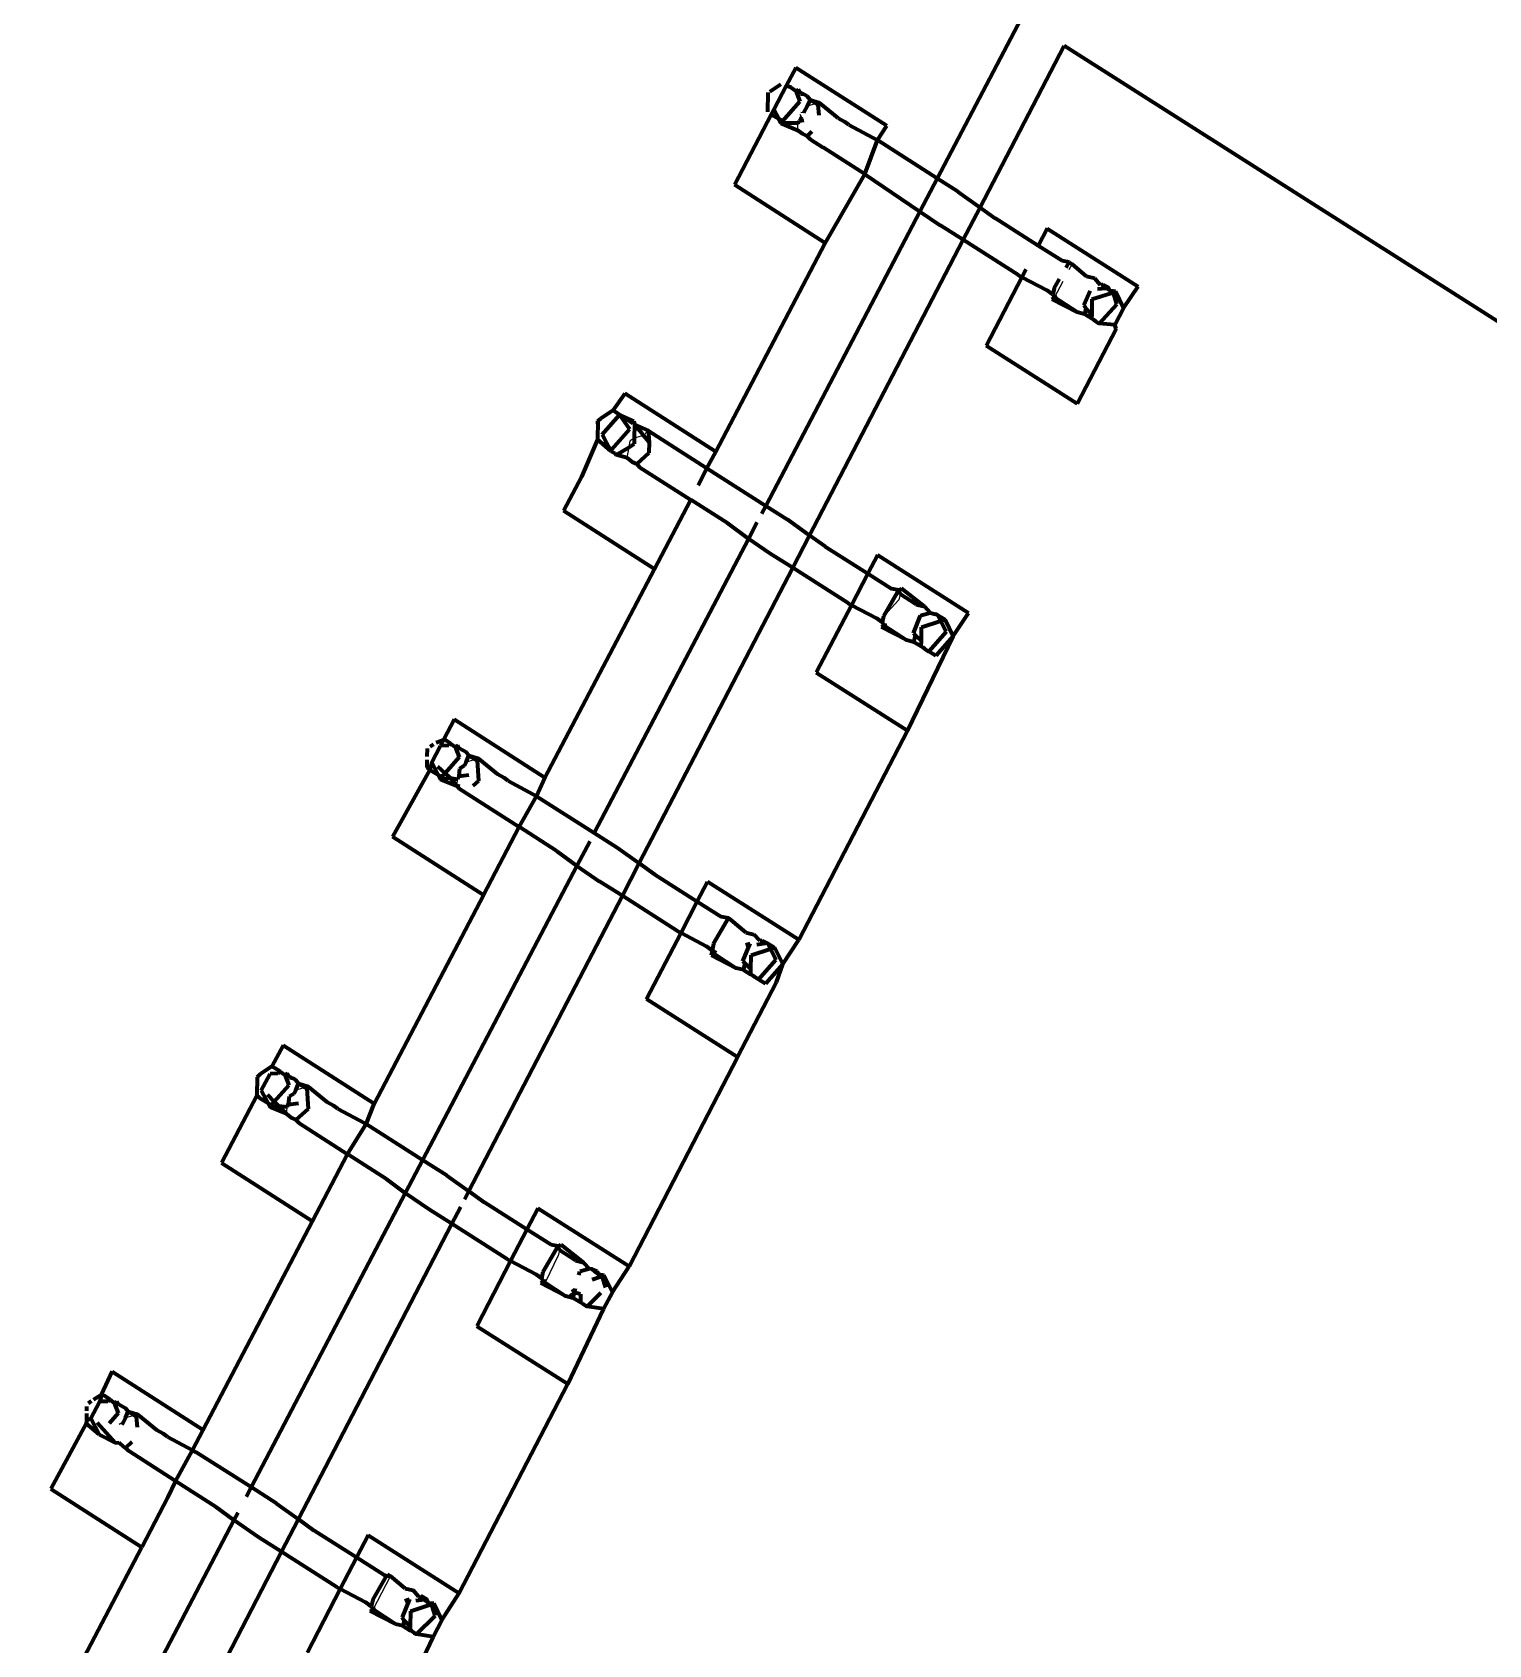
# Model space of a CAD drawing. Header units: millimetres. Extents: x 4307 to 31003, y 2809 to 20009.
# Drawn here: x 17808.15 to 17828.53, y 9721.31 to 9743.87 of the extents above; entities that cross this region are included whole.
import ezdxf

# ---------------------------------------------------------------- set-up
doc = ezdxf.new("R2010")
doc.units = ezdxf.units.MM
doc.layers.add('ProfileEdges', color=7, linetype='Continuous')

msp = doc.modelspace()

# ---------------------------------------------------------------- linework, layer by layer
for p, q in [((17819.121, 9742.878), (17818.99, 9742.841)), ((17819.148, 9742.893), (17819.121, 9742.878)), ((17818.913, 9742.693), (17818.892, 9742.722)), ((17818.94, 9742.746), (17818.901, 9742.752)), ((17818.858, 9742.507), (17818.866, 9742.603)), ((17822.658, 9740.554), (17822.698, 9740.63)), ((17822.454, 9740.163), (17822.573, 9740.392)), ((17816.498, 9738.069), (17816.512, 9738.159)), ((17816.572, 9738.194), (17816.512, 9738.159)), ((17816.703, 9738.233), (17816.572, 9738.194)), ((17816.764, 9738.304), (17816.703, 9738.233)), ((17816.474, 9737.918), (17816.498, 9738.069)), ((17820.065, 9735.706), (17820.276, 9735.933)), ((17820.255, 9736.035), (17820.294, 9736.01)), ((17820.294, 9736.01), (17820.276, 9735.933)), ((17814.352, 9733.699), (17814.221, 9733.662)), ((17814.379, 9733.715), (17814.352, 9733.699)), ((17814.093, 9733.354), (17814.097, 9733.425)), ((17814.089, 9733.329), (17814.093, 9733.354)), ((17817.871, 9731.445), (17817.929, 9731.452)), ((17817.646, 9730.96), (17817.685, 9730.984)), ((17811.968, 9729.11), (17811.837, 9729.073)), ((17811.995, 9729.126), (17811.968, 9729.11)), ((17811.705, 9728.739), (17811.709, 9728.765)), ((17811.709, 9728.765), (17811.713, 9728.836)), ((17815.486, 9726.856), (17815.525, 9726.831)), ((17815.525, 9726.831), (17815.507, 9726.755)), ((17815.337, 9726.405), (17815.507, 9726.755)), ((17809.424, 9724.429), (17809.364, 9724.395)), ((17809.583, 9724.521), (17809.453, 9724.484)), ((17809.611, 9724.537), (17809.583, 9724.521)), ((17812.916, 9721.806), (17813.161, 9722.273))]:
    msp.add_line(p, q)
at = {"layer": 'ProfileEdges', "lineweight": 211}
for p, q in [((17821.985, 9744.066), (17820.812, 9741.829)), ((17821.411, 9741.424), (17822.585, 9743.684)), ((17888.128, 9702.014), (17822.585, 9743.684)), ((17818.832, 9743.379), (17818.698, 9743.123)), ((17820.104, 9742.563), (17818.832, 9743.379)), ((17818.469, 9743.047), (17818.622, 9743.149)), ((17818.698, 9743.123), (17818.526, 9742.794)), ((17818.769, 9743.101), (17818.698, 9743.123)), ((17818.769, 9743.101), (17818.832, 9743.054)), ((17818.832, 9743.054), (17818.87, 9743.074)), ((17818.891, 9743.034), (17818.87, 9743.074)), ((17818.441, 9742.763), (17818.447, 9743.032)), ((17818.645, 9742.632), (17818.888, 9742.908)), ((17818.891, 9743.034), (17818.832, 9743.054)), ((17818.832, 9743.054), (17818.888, 9742.908)), ((17818.904, 9743.008), (17818.891, 9743.034)), ((17818.95, 9743.002), (17818.891, 9743.034)), ((17818.95, 9743.002), (17818.904, 9743.008)), ((17818.991, 9742.98), (17818.95, 9743.002)), ((17818.99, 9742.841), (17819.033, 9742.927)), ((17819.033, 9742.927), (17818.991, 9742.98)), ((17819.033, 9742.927), (17819.148, 9742.893)), ((17819.033, 9742.927), (17819.121, 9742.878)), ((17819.121, 9742.878), (17819.141, 9742.862)), ((17819.148, 9742.893), (17819.141, 9742.862)), ((17819.141, 9742.862), (17819.155, 9742.713)), ((17819.171, 9742.879), (17819.148, 9742.893)), ((17819.427, 9742.672), (17819.171, 9742.879)), ((17818.489, 9742.723), (17817.972, 9741.738)), ((17818.526, 9742.794), (17818.489, 9742.723)), ((17818.489, 9742.723), (17818.593, 9742.662)), ((17818.526, 9742.794), (17818.593, 9742.662)), ((17818.593, 9742.662), (17818.624, 9742.601)), ((17818.645, 9742.632), (17818.593, 9742.662)), ((17818.866, 9742.603), (17818.884, 9742.637)), ((17818.913, 9742.693), (17818.884, 9742.637)), ((17818.884, 9742.637), (17818.945, 9742.646)), ((17818.99, 9742.841), (17818.94, 9742.746)), ((17819.427, 9742.672), (17819.519, 9742.62)), ((17819.576, 9742.578), (17819.519, 9742.62)), ((17818.866, 9742.603), (17818.624, 9742.601)), ((17818.624, 9742.601), (17818.858, 9742.507)), ((17818.927, 9742.452), (17818.858, 9742.507)), ((17818.99, 9742.423), (17818.927, 9742.452)), ((17819.058, 9742.485), (17818.99, 9742.423)), ((17818.99, 9742.423), (17819.031, 9742.38)), ((17819.576, 9742.578), (17819.973, 9742.365)), ((17819.973, 9742.365), (17820.104, 9742.563)), ((17819.031, 9742.38), (17819.214, 9742.262)), ((17819.796, 9741.889), (17819.214, 9742.262)), ((17819.796, 9741.889), (17819.973, 9742.365)), ((17820.812, 9741.829), (17819.973, 9742.365)), ((17819.244, 9740.922), (17817.972, 9741.738)), ((17819.244, 9740.922), (17819.796, 9741.889)), ((17819.796, 9741.889), (17820.569, 9741.365)), ((17820.812, 9741.829), (17820.569, 9741.365)), ((17821.102, 9741.644), (17820.812, 9741.829)), ((17821.102, 9741.644), (17821.411, 9741.424)), ((17820.569, 9741.365), (17818.412, 9737.25)), ((17820.569, 9741.365), (17820.855, 9741.171)), ((17821.174, 9740.968), (17821.411, 9741.424)), ((17821.411, 9741.424), (17821.627, 9741.267)), ((17821.678, 9741.234), (17821.627, 9741.267)), ((17821.174, 9740.968), (17820.855, 9741.171)), ((17822.222, 9740.887), (17821.678, 9741.234)), ((17822.348, 9741.13), (17822.222, 9740.887)), ((17822.348, 9741.13), (17823.623, 9740.319)), ((17817.713, 9738.002), (17819.244, 9740.922)), ((17819.026, 9736.835), (17821.174, 9740.968)), ((17821.947, 9740.476), (17821.174, 9740.968)), ((17822.56, 9740.674), (17822.222, 9740.887)), ((17822.658, 9740.657), (17822.56, 9740.674)), ((17822.617, 9740.585), (17822.658, 9740.657)), ((17822.658, 9740.657), (17822.698, 9740.63)), ((17822.902, 9740.457), (17822.698, 9740.63)), ((17821.994, 9740.449), (17821.494, 9739.485)), ((17821.947, 9740.476), (17821.994, 9740.449)), ((17822.049, 9740.554), (17821.994, 9740.449)), ((17821.994, 9740.449), (17822.346, 9740.264)), ((17822.449, 9740.295), (17822.523, 9740.423)), ((17823.015, 9740.429), (17822.902, 9740.457)), ((17823.097, 9740.338), (17823.015, 9740.429)), ((17822.429, 9740.204), (17822.346, 9740.264)), ((17822.414, 9740.138), (17822.454, 9740.163)), ((17822.414, 9740.138), (17822.768, 9739.957)), ((17822.449, 9740.295), (17822.429, 9740.204)), ((17822.429, 9740.204), (17822.454, 9740.163)), ((17822.454, 9740.163), (17822.49, 9740.172)), ((17822.768, 9739.957), (17822.454, 9740.163)), ((17822.95, 9740.255), (17822.861, 9740.056)), ((17822.976, 9740.139), (17822.973, 9739.924)), ((17822.976, 9740.139), (17823.245, 9740.226)), ((17823.054, 9740.284), (17823.176, 9740.296)), ((17823.13, 9740.345), (17823.097, 9740.338)), ((17823.13, 9740.345), (17823.204, 9740.306)), ((17823.176, 9740.296), (17823.13, 9740.345)), ((17823.176, 9740.296), (17823.204, 9740.306)), ((17823.229, 9740.257), (17823.176, 9740.296)), ((17823.229, 9740.257), (17823.204, 9740.306)), ((17823.276, 9740.222), (17823.229, 9740.257)), ((17823.304, 9740.245), (17823.229, 9740.257)), ((17823.245, 9740.226), (17823.276, 9740.222)), ((17823.276, 9740.222), (17823.304, 9740.245)), ((17823.322, 9740.072), (17823.276, 9740.222)), ((17823.418, 9740.014), (17823.304, 9740.245)), ((17823.418, 9740.014), (17823.623, 9740.319)), ((17822.87, 9739.931), (17822.768, 9739.957)), ((17822.861, 9740.056), (17822.889, 9740.009)), ((17822.889, 9740.009), (17822.87, 9739.931)), ((17822.972, 9739.869), (17822.87, 9739.931)), ((17822.973, 9739.924), (17822.889, 9740.009)), ((17822.973, 9739.924), (17822.972, 9739.869)), ((17823.078, 9739.799), (17823.322, 9740.072)), ((17823.418, 9740.014), (17823.295, 9739.779)), ((17823.313, 9739.723), (17822.768, 9738.675)), ((17823.026, 9739.831), (17822.972, 9739.869)), ((17823, 9739.856), (17823.026, 9739.831)), ((17823.026, 9739.831), (17823.078, 9739.799)), ((17823.295, 9739.779), (17823.078, 9739.799)), ((17823.313, 9739.723), (17823.295, 9739.779)), ((17822.768, 9738.675), (17821.494, 9739.485)), ((17816.441, 9738.818), (17816.27, 9738.582)), ((17817.713, 9738.002), (17816.441, 9738.818)), ((17816.27, 9738.582), (17816.098, 9738.467)), ((17816.313, 9738.559), (17816.27, 9738.582)), ((17816.366, 9738.519), (17816.313, 9738.559)), ((17816.063, 9738.436), (17816.057, 9738.174)), ((17816.062, 9738.396), (17816.063, 9738.436)), ((17816.063, 9738.436), (17816.098, 9738.467)), ((17816.122, 9738.245), (17816.366, 9738.519)), ((17816.366, 9738.519), (17816.565, 9738.433)), ((17816.553, 9738.402), (17816.366, 9738.519)), ((17816.366, 9738.519), (17816.504, 9738.319)), ((17816.565, 9738.433), (17816.574, 9738.387)), ((17816.574, 9738.387), (17816.572, 9738.194)), ((17816.574, 9738.387), (17816.764, 9738.304)), ((17816.683, 9738.258), (17816.574, 9738.387)), ((17816.057, 9738.174), (17815.832, 9737.656)), ((17816.096, 9738.144), (17816.057, 9738.174)), ((17816.096, 9738.144), (17816.26, 9738.043)), ((17816.244, 9738.014), (17816.096, 9738.144)), ((17816.122, 9738.245), (17816.244, 9738.014)), ((17816.26, 9738.043), (17816.504, 9738.319)), ((17816.498, 9738.069), (17816.572, 9738.115)), ((17816.572, 9738.194), (17816.572, 9738.115)), ((17816.703, 9738.233), (17816.683, 9738.258)), ((17816.781, 9738.141), (17816.703, 9738.233)), ((17816.764, 9738.304), (17816.781, 9738.141)), ((17816.764, 9738.304), (17817.588, 9737.776)), ((17816.781, 9738.141), (17816.775, 9737.99)), ((17816.244, 9738.014), (17816.3, 9737.986)), ((17816.3, 9737.986), (17816.318, 9737.96)), ((17816.318, 9737.96), (17816.498, 9738.069)), ((17816.474, 9737.918), (17816.318, 9737.96)), ((17816.474, 9737.918), (17816.543, 9737.862)), ((17816.775, 9737.99), (17816.606, 9737.834)), ((17817.588, 9737.776), (17817.713, 9738.002)), ((17815.832, 9737.656), (17815.581, 9737.177)), ((17816.543, 9737.862), (17816.606, 9737.834)), ((17816.606, 9737.834), (17816.646, 9737.791)), ((17816.646, 9737.791), (17817.362, 9737.332)), ((17817.469, 9737.536), (17817.588, 9737.776)), ((17817.588, 9737.776), (17818.412, 9737.25)), ((17816.853, 9736.361), (17817.362, 9737.332)), ((17817.875, 9737.005), (17817.362, 9737.332)), ((17818.412, 9737.25), (17818.352, 9737.137)), ((17818.412, 9737.25), (17818.718, 9737.055)), ((17816.853, 9736.361), (17815.581, 9737.177)), ((17818.169, 9736.787), (17817.875, 9737.005)), ((17818.288, 9737.013), (17818.169, 9736.787)), ((17819.026, 9736.835), (17818.718, 9737.055)), ((17818.169, 9736.787), (17816.011, 9732.671)), ((17818.471, 9736.582), (17818.169, 9736.787)), ((17818.789, 9736.379), (17819.026, 9736.835)), ((17819.243, 9736.678), (17819.026, 9736.835)), ((17818.789, 9736.379), (17818.471, 9736.582)), ((17819.243, 9736.678), (17819.294, 9736.644)), ((17819.294, 9736.644), (17819.838, 9736.299)), ((17819.973, 9736.558), (17819.838, 9736.299)), ((17821.248, 9735.748), (17819.973, 9736.558)), ((17815.322, 9733.441), (17816.853, 9736.361)), ((17816.642, 9732.246), (17818.789, 9736.379)), ((17819.563, 9735.886), (17818.789, 9736.379)), ((17819.838, 9736.299), (17819.61, 9735.86)), ((17819.838, 9736.299), (17820.176, 9736.085)), ((17820.274, 9736.067), (17820.176, 9736.085)), ((17820.274, 9736.067), (17820.313, 9736.09)), ((17820.631, 9735.84), (17820.313, 9736.09)), ((17819.61, 9735.86), (17819.119, 9734.914)), ((17819.563, 9735.886), (17819.61, 9735.86)), ((17819.61, 9735.86), (17819.962, 9735.675)), ((17820.065, 9735.706), (17820.255, 9736.035)), ((17820.255, 9736.035), (17820.274, 9736.067)), ((17820.294, 9736.01), (17820.274, 9736.067)), ((17820.518, 9735.868), (17820.294, 9736.01)), ((17820.518, 9735.868), (17820.631, 9735.84)), ((17820.045, 9735.617), (17819.962, 9735.675)), ((17820.045, 9735.617), (17820.065, 9735.706)), ((17820.477, 9735.467), (17820.578, 9735.714)), ((17820.578, 9735.714), (17820.712, 9735.749)), ((17820.592, 9735.55), (17820.86, 9735.637)), ((17820.712, 9735.749), (17820.631, 9735.84)), ((17820.712, 9735.749), (17820.782, 9735.733)), ((17820.82, 9735.716), (17820.782, 9735.733)), ((17820.86, 9735.637), (17820.82, 9735.716)), ((17820.82, 9735.716), (17820.92, 9735.656)), ((17820.86, 9735.637), (17820.92, 9735.656)), ((17820.938, 9735.483), (17820.86, 9735.637)), ((17820.92, 9735.656), (17821.034, 9735.425)), ((17821.034, 9735.425), (17821.248, 9735.748)), ((17820.069, 9735.574), (17820.03, 9735.549)), ((17820.384, 9735.367), (17820.03, 9735.549)), ((17820.069, 9735.574), (17820.045, 9735.617)), ((17820.069, 9735.574), (17820.106, 9735.583)), ((17820.069, 9735.574), (17820.384, 9735.367)), ((17820.393, 9734.103), (17821.034, 9735.425)), ((17820.477, 9735.467), (17820.509, 9735.435)), ((17820.485, 9735.342), (17820.509, 9735.435)), ((17820.509, 9735.435), (17820.589, 9735.354)), ((17820.589, 9735.354), (17820.592, 9735.55)), ((17820.938, 9735.483), (17820.694, 9735.209)), ((17821.034, 9735.425), (17820.792, 9735.15)), ((17820.485, 9735.342), (17820.384, 9735.367)), ((17820.587, 9735.279), (17820.485, 9735.342)), ((17820.587, 9735.279), (17820.589, 9735.354)), ((17820.642, 9735.242), (17820.587, 9735.279)), ((17820.642, 9735.242), (17820.616, 9735.266)), ((17820.642, 9735.242), (17820.694, 9735.209)), ((17820.792, 9735.15), (17820.694, 9735.209)), ((17819.119, 9734.914), (17820.393, 9734.103)), ((17814.05, 9734.257), (17813.902, 9733.975)), ((17815.322, 9733.441), (17814.05, 9734.257)), ((17820.393, 9734.103), (17818.873, 9731.177)), ((17813.676, 9733.739), (17813.678, 9733.854)), ((17813.715, 9733.878), (17813.764, 9733.911)), ((17813.737, 9733.656), (17813.86, 9733.891)), ((17813.799, 9733.935), (17813.902, 9733.975)), ((17813.902, 9733.975), (17813.86, 9733.891)), ((17813.975, 9733.893), (17813.86, 9733.891)), ((17813.902, 9733.975), (17813.929, 9733.97)), ((17814, 9733.922), (17813.929, 9733.97)), ((17814, 9733.922), (17813.975, 9733.893)), ((17814, 9733.922), (17814.064, 9733.875)), ((17814.102, 9733.895), (17814.064, 9733.875)), ((17814.122, 9733.856), (17814.064, 9733.875)), ((17814.064, 9733.875), (17814.12, 9733.73)), ((17814.122, 9733.856), (17814.102, 9733.895)), ((17814.122, 9733.856), (17814.222, 9733.801)), ((17813.673, 9733.585), (17813.675, 9733.692)), ((17813.737, 9733.656), (17813.712, 9733.555)), ((17813.737, 9733.656), (17813.822, 9733.489)), ((17813.924, 9733.508), (17813.822, 9733.599)), ((17814.12, 9733.73), (17813.924, 9733.508)), ((17814.193, 9733.608), (17814.127, 9733.57)), ((17814.221, 9733.662), (17814.193, 9733.608)), ((17814.221, 9733.662), (17814.259, 9733.753)), ((17814.259, 9733.753), (17814.222, 9733.801)), ((17814.259, 9733.753), (17814.379, 9733.715)), ((17814.259, 9733.753), (17814.352, 9733.699)), ((17814.352, 9733.699), (17814.372, 9733.683)), ((17814.379, 9733.715), (17814.372, 9733.683)), ((17814.372, 9733.683), (17814.391, 9733.401)), ((17814.402, 9733.701), (17814.379, 9733.715)), ((17814.658, 9733.493), (17814.402, 9733.701)), ((17813.712, 9733.555), (17813.19, 9732.616)), ((17813.712, 9733.555), (17813.673, 9733.585)), ((17813.712, 9733.555), (17813.822, 9733.489)), ((17813.822, 9733.489), (17813.855, 9733.422)), ((17813.822, 9733.489), (17813.876, 9733.454)), ((17813.855, 9733.422), (17813.996, 9733.442)), ((17813.855, 9733.422), (17814.089, 9733.329)), ((17813.924, 9733.508), (17813.876, 9733.454)), ((17813.924, 9733.508), (17813.996, 9733.442)), ((17813.996, 9733.442), (17814.097, 9733.425)), ((17813.996, 9733.442), (17814.089, 9733.329)), ((17814.115, 9733.459), (17814.097, 9733.425)), ((17814.127, 9733.57), (17814.115, 9733.459)), ((17814.258, 9733.479), (17814.115, 9733.459)), ((17814.391, 9733.401), (17814.312, 9733.328)), ((17814.751, 9733.441), (17814.658, 9733.493)), ((17814.807, 9733.399), (17814.751, 9733.441)), ((17814.807, 9733.399), (17815.204, 9733.187)), ((17815.204, 9733.187), (17815.322, 9733.441)), ((17814.089, 9733.329), (17814.123, 9733.291)), ((17814.132, 9733.319), (17814.089, 9733.329)), ((17814.123, 9733.291), (17814.961, 9732.754)), ((17814.961, 9732.754), (17815.204, 9733.187)), ((17815.204, 9733.187), (17816.011, 9732.671)), ((17814.461, 9731.8), (17814.961, 9732.754)), ((17815.49, 9732.415), (17814.961, 9732.754)), ((17814.461, 9731.8), (17813.19, 9732.616)), ((17815.948, 9732.552), (17815.768, 9732.209)), ((17816.011, 9732.671), (17816.333, 9732.465)), ((17816.333, 9732.465), (17816.642, 9732.246)), ((17815.49, 9732.415), (17815.768, 9732.209)), ((17816.405, 9731.79), (17816.642, 9732.246)), ((17816.642, 9732.246), (17816.859, 9732.089)), ((17815.768, 9732.209), (17813.61, 9728.093)), ((17815.768, 9732.209), (17816.087, 9731.992)), ((17816.859, 9732.089), (17816.91, 9732.055)), ((17816.91, 9732.055), (17817.454, 9731.71)), ((17814.461, 9731.8), (17812.93, 9728.88)), ((17814.258, 9727.657), (17816.405, 9731.79)), ((17816.405, 9731.79), (17816.087, 9731.992)), ((17817.178, 9731.297), (17816.405, 9731.79)), ((17817.454, 9731.71), (17817.598, 9731.987)), ((17818.873, 9731.177), (17817.598, 9731.987)), ((17817.226, 9731.271), (17817.454, 9731.71)), ((17817.454, 9731.71), (17817.792, 9731.496)), ((17817.681, 9731.117), (17817.871, 9731.445)), ((17817.89, 9731.478), (17817.792, 9731.496)), ((17817.871, 9731.445), (17817.89, 9731.478)), ((17817.929, 9731.452), (17817.89, 9731.478)), ((17818.134, 9731.279), (17817.929, 9731.452)), ((17816.744, 9730.343), (17817.226, 9731.271)), ((17817.178, 9731.297), (17817.226, 9731.271)), ((17817.226, 9731.271), (17817.578, 9731.085)), ((17817.681, 9731.117), (17817.661, 9731.028)), ((17818.092, 9730.878), (17818.194, 9731.125)), ((17818.132, 9731.104), (17818.194, 9731.125)), ((17818.134, 9731.279), (17818.246, 9731.251)), ((17818.328, 9731.16), (17818.246, 9731.251)), ((17818.436, 9731.127), (17818.285, 9731.106)), ((17818.361, 9731.167), (17818.328, 9731.16)), ((17818.361, 9731.167), (17818.436, 9731.127)), ((17818.436, 9731.127), (17818.476, 9731.048)), ((17818.436, 9731.127), (17818.535, 9731.067)), ((17818.649, 9730.836), (17818.873, 9731.177)), ((17817.661, 9731.028), (17817.578, 9731.085)), ((17817.661, 9731.028), (17817.646, 9730.96)), ((17817.646, 9730.96), (17817.999, 9730.778)), ((17817.685, 9730.984), (17817.661, 9731.028)), ((17817.721, 9730.994), (17817.661, 9731.028)), ((17817.685, 9730.984), (17817.999, 9730.778)), ((17818.204, 9730.765), (17818.208, 9730.961)), ((17818.208, 9730.961), (17818.476, 9731.048)), ((17818.309, 9730.62), (17818.554, 9730.894)), ((17818.476, 9731.048), (17818.535, 9731.067)), ((17818.476, 9731.048), (17818.554, 9730.894)), ((17818.535, 9731.067), (17818.649, 9730.836)), ((17818.101, 9730.753), (17817.999, 9730.778)), ((17818.124, 9730.846), (17818.092, 9730.878)), ((17818.101, 9730.753), (17818.124, 9730.846)), ((17818.101, 9730.753), (17818.203, 9730.69)), ((17818.124, 9730.846), (17818.204, 9730.765)), ((17818.203, 9730.69), (17818.204, 9730.765)), ((17818.258, 9730.653), (17818.203, 9730.69)), ((17818.258, 9730.653), (17818.232, 9730.677)), ((17818.649, 9730.836), (17818.407, 9730.561)), ((17818.563, 9730.581), (17818.649, 9730.836)), ((17818.018, 9729.532), (17818.563, 9730.581)), ((17818.309, 9730.62), (17818.258, 9730.653)), ((17818.407, 9730.561), (17818.309, 9730.62)), ((17818.018, 9729.532), (17816.744, 9730.343)), ((17811.658, 9729.696), (17811.502, 9729.404)), ((17812.93, 9728.88), (17811.658, 9729.696)), ((17818.018, 9729.532), (17816.498, 9726.605)), ((17811.502, 9729.404), (17811.338, 9729.294)), ((17811.59, 9729.304), (17811.476, 9729.302)), ((17811.544, 9729.381), (17811.502, 9729.404)), ((17811.616, 9729.333), (17811.544, 9729.381)), ((17811.616, 9729.333), (17811.59, 9729.304)), ((17811.616, 9729.333), (17811.68, 9729.286)), ((17811.718, 9729.306), (17811.68, 9729.286)), ((17811.738, 9729.267), (17811.718, 9729.306)), ((17811.294, 9729.253), (17811.288, 9728.996)), ((17811.294, 9729.253), (17811.338, 9729.294)), ((17811.353, 9729.066), (17811.476, 9729.302)), ((17811.534, 9728.913), (17811.736, 9729.14)), ((17811.738, 9729.267), (17811.68, 9729.286)), ((17811.68, 9729.286), (17811.736, 9729.14)), ((17811.751, 9729.242), (17811.738, 9729.267)), ((17811.738, 9729.267), (17811.797, 9729.234)), ((17811.797, 9729.234), (17811.751, 9729.242)), ((17811.838, 9729.212), (17811.797, 9729.234)), ((17811.837, 9729.073), (17811.875, 9729.164)), ((17811.875, 9729.164), (17811.838, 9729.212)), ((17811.875, 9729.164), (17811.995, 9729.126)), ((17811.875, 9729.164), (17811.968, 9729.11)), ((17811.968, 9729.11), (17811.988, 9729.094)), ((17811.995, 9729.126), (17811.988, 9729.094)), ((17811.988, 9729.094), (17812.007, 9728.812)), ((17812.018, 9729.111), (17811.995, 9729.126)), ((17812.274, 9728.904), (17812.018, 9729.111)), ((17811.288, 9728.996), (17810.798, 9728.055)), ((17811.328, 9728.966), (17811.288, 9728.996)), ((17811.328, 9728.966), (17811.444, 9728.895)), ((17811.353, 9729.066), (17811.444, 9728.895)), ((17811.438, 9729.01), (17811.534, 9728.913)), ((17811.444, 9728.895), (17811.476, 9728.835)), ((17811.444, 9728.895), (17811.492, 9728.865)), ((17811.492, 9728.865), (17811.534, 9728.913)), ((17811.534, 9728.913), (17811.595, 9728.852)), ((17811.713, 9728.836), (17811.731, 9728.87)), ((17811.743, 9728.981), (17811.731, 9728.87)), ((17811.731, 9728.87), (17811.874, 9728.89)), ((17811.809, 9729.019), (17811.743, 9728.981)), ((17811.837, 9729.073), (17811.809, 9729.019)), ((17812.367, 9728.852), (17812.274, 9728.904)), ((17812.82, 9728.597), (17812.93, 9728.88)), ((17811.476, 9728.835), (17811.595, 9728.852)), ((17811.705, 9728.739), (17811.476, 9728.835)), ((17811.595, 9728.852), (17811.713, 9728.836)), ((17811.595, 9728.852), (17811.705, 9728.739)), ((17811.705, 9728.739), (17811.774, 9728.684)), ((17811.774, 9728.684), (17811.837, 9728.655)), ((17812.007, 9728.812), (17811.837, 9728.655)), ((17811.837, 9728.655), (17811.878, 9728.612)), ((17812.423, 9728.81), (17812.367, 9728.852)), ((17812.423, 9728.81), (17812.791, 9728.614)), ((17811.878, 9728.612), (17812.561, 9728.175)), ((17812.561, 9728.175), (17812.82, 9728.597)), ((17812.791, 9728.614), (17812.82, 9728.597)), ((17813.61, 9728.093), (17812.82, 9728.597)), ((17810.798, 9728.055), (17812.07, 9727.239)), ((17812.07, 9727.239), (17812.561, 9728.175)), ((17813.106, 9727.826), (17812.561, 9728.175)), ((17813.61, 9728.093), (17813.368, 9727.63)), ((17813.949, 9727.876), (17813.61, 9728.093)), ((17813.368, 9727.63), (17813.106, 9727.826)), ((17813.949, 9727.876), (17814.258, 9727.657)), ((17813.368, 9727.63), (17811.21, 9723.514)), ((17813.703, 9727.403), (17813.368, 9727.63)), ((17814.201, 9727.547), (17814.258, 9727.657)), ((17814.258, 9727.657), (17814.475, 9727.5)), ((17814.525, 9727.466), (17814.475, 9727.5)), ((17814.021, 9727.2), (17813.703, 9727.403)), ((17814.021, 9727.2), (17814.144, 9727.437)), ((17815.07, 9727.121), (17814.525, 9727.466)), ((17815.223, 9727.416), (17815.07, 9727.121)), ((17816.498, 9726.605), (17815.223, 9727.416)), ((17810.539, 9724.319), (17812.07, 9727.239)), ((17811.873, 9723.067), (17814.021, 9727.2)), ((17814.794, 9726.708), (17814.021, 9727.2)), ((17815.07, 9727.121), (17814.841, 9726.681)), ((17815.407, 9726.906), (17815.07, 9727.121)), ((17815.296, 9726.527), (17815.486, 9726.856)), ((17815.505, 9726.889), (17815.407, 9726.906)), ((17815.486, 9726.856), (17815.505, 9726.889)), ((17815.505, 9726.889), (17815.544, 9726.912)), ((17815.525, 9726.831), (17815.505, 9726.889)), ((17815.75, 9726.689), (17815.525, 9726.831)), ((17815.544, 9726.912), (17815.862, 9726.662)), ((17814.841, 9726.681), (17814.369, 9725.771)), ((17814.794, 9726.708), (17814.841, 9726.681)), ((17814.841, 9726.681), (17815.193, 9726.496)), ((17815.75, 9726.689), (17815.862, 9726.662)), ((17815.862, 9726.662), (17815.944, 9726.571)), ((17816.265, 9726.247), (17816.498, 9726.605)), ((17815.193, 9726.496), (17815.276, 9726.436)), ((17815.301, 9726.395), (17815.262, 9726.371)), ((17815.615, 9726.189), (17815.262, 9726.371)), ((17815.276, 9726.436), (17815.296, 9726.527)), ((17815.301, 9726.395), (17815.276, 9726.436)), ((17815.301, 9726.395), (17815.337, 9726.405)), ((17815.301, 9726.395), (17815.615, 9726.189)), ((17815.797, 9726.487), (17815.809, 9726.536)), ((17815.944, 9726.571), (17815.809, 9726.536)), ((17815.982, 9726.567), (17815.944, 9726.571)), ((17815.982, 9726.567), (17816.052, 9726.538)), ((17816.023, 9726.529), (17815.982, 9726.567)), ((17815.984, 9726.423), (17816.092, 9726.458)), ((17816.052, 9726.538), (17816.023, 9726.529)), ((17816.076, 9726.49), (17816.023, 9726.529)), ((17816.052, 9726.538), (17816.076, 9726.49)), ((17816.123, 9726.455), (17816.076, 9726.49)), ((17816.151, 9726.477), (17816.076, 9726.49)), ((17816.092, 9726.458), (17816.123, 9726.455)), ((17816.123, 9726.455), (17816.151, 9726.477)), ((17816.123, 9726.455), (17816.168, 9726.308)), ((17816.265, 9726.247), (17816.151, 9726.477)), ((17815.717, 9726.163), (17815.615, 9726.189)), ((17815.678, 9726.231), (17815.717, 9726.163)), ((17815.736, 9726.241), (17815.708, 9726.289)), ((17815.717, 9726.163), (17815.736, 9726.241)), ((17815.819, 9726.101), (17815.717, 9726.163)), ((17815.736, 9726.241), (17815.75, 9726.296)), ((17815.821, 9726.215), (17815.736, 9726.241)), ((17815.821, 9726.215), (17815.819, 9726.101)), ((17816.106, 9726.234), (17815.911, 9726.046)), ((17816.265, 9726.247), (17816.142, 9726.011)), ((17815.643, 9724.961), (17816.142, 9726.011)), ((17815.847, 9726.088), (17815.819, 9726.101)), ((17815.847, 9726.088), (17815.911, 9726.046)), ((17816.142, 9726.011), (17815.911, 9726.046)), ((17814.369, 9725.771), (17815.643, 9724.961)), ((17809.267, 9725.135), (17809.117, 9724.815)), ((17809.267, 9725.135), (17810.539, 9724.319)), ((17809.007, 9724.741), (17809.117, 9724.815)), ((17809.117, 9724.815), (17809.092, 9724.713)), ((17809.117, 9724.815), (17809.16, 9724.792)), ((17809.232, 9724.744), (17809.16, 9724.792)), ((17814.123, 9722.034), (17815.643, 9724.961)), ((17808.909, 9724.645), (17808.908, 9724.584)), ((17808.933, 9724.691), (17808.979, 9724.722)), ((17808.969, 9724.477), (17809.092, 9724.713)), ((17809.206, 9724.715), (17809.092, 9724.713)), ((17809.232, 9724.744), (17809.206, 9724.715)), ((17809.232, 9724.744), (17809.295, 9724.697)), ((17809.295, 9724.697), (17809.333, 9724.717)), ((17809.353, 9724.678), (17809.295, 9724.697)), ((17809.295, 9724.697), (17809.351, 9724.551)), ((17809.353, 9724.678), (17809.333, 9724.717)), ((17809.353, 9724.678), (17809.453, 9724.623)), ((17809.49, 9724.575), (17809.453, 9724.623)), ((17809.453, 9724.484), (17809.49, 9724.575)), ((17809.49, 9724.575), (17809.611, 9724.537)), ((17809.49, 9724.575), (17809.583, 9724.521)), ((17808.904, 9724.407), (17808.407, 9723.494)), ((17808.905, 9724.444), (17808.904, 9724.407)), ((17809.085, 9724.252), (17808.904, 9724.407)), ((17808.907, 9724.546), (17808.905, 9724.444)), ((17808.969, 9724.477), (17808.905, 9724.444)), ((17808.969, 9724.477), (17809.085, 9724.252)), ((17809.054, 9724.421), (17809.314, 9724.138)), ((17809.351, 9724.551), (17809.225, 9724.408)), ((17809.424, 9724.429), (17809.403, 9724.389)), ((17809.453, 9724.484), (17809.424, 9724.429)), ((17809.583, 9724.521), (17809.604, 9724.505)), ((17809.611, 9724.537), (17809.604, 9724.505)), ((17809.604, 9724.505), (17809.617, 9724.356)), ((17809.634, 9724.522), (17809.611, 9724.537)), ((17809.89, 9724.315), (17809.634, 9724.522)), ((17809.085, 9724.252), (17809.314, 9724.138)), ((17809.314, 9724.138), (17809.364, 9724.141)), ((17809.43, 9724.081), (17809.364, 9724.141)), ((17809.543, 9724.149), (17809.453, 9724.066)), ((17809.982, 9724.263), (17809.89, 9724.315)), ((17810.039, 9724.221), (17809.982, 9724.263)), ((17810.039, 9724.221), (17810.39, 9724.034)), ((17810.39, 9724.034), (17810.539, 9724.319)), ((17809.43, 9724.081), (17809.453, 9724.066)), ((17809.494, 9724.023), (17809.453, 9724.066)), ((17810.152, 9723.601), (17809.494, 9724.023)), ((17810.152, 9723.601), (17810.39, 9724.034)), ((17810.39, 9724.034), (17810.436, 9724.008)), ((17811.21, 9723.514), (17810.436, 9724.008)), ((17808.407, 9723.494), (17809.679, 9722.678)), ((17810.044, 9723.374), (17810.152, 9723.601)), ((17810.722, 9723.237), (17810.152, 9723.601)), ((17811.21, 9723.514), (17811.141, 9723.383)), ((17811.565, 9723.287), (17811.21, 9723.514)), ((17810.044, 9723.374), (17809.679, 9722.678)), ((17810.967, 9723.052), (17810.722, 9723.237)), ((17811.565, 9723.287), (17811.873, 9723.067)), ((17810.967, 9723.052), (17808.809, 9718.935)), ((17811.023, 9723.159), (17810.967, 9723.052)), ((17811.318, 9722.814), (17810.967, 9723.052)), ((17811.637, 9722.611), (17811.873, 9723.067)), ((17811.873, 9723.067), (17812.09, 9722.911)), ((17811.637, 9722.611), (17811.318, 9722.814)), ((17812.141, 9722.877), (17812.09, 9722.911)), ((17812.685, 9722.532), (17812.141, 9722.877)), ((17812.848, 9722.844), (17812.685, 9722.532)), ((17812.848, 9722.844), (17814.123, 9722.034)), ((17808.148, 9719.758), (17809.679, 9722.678)), ((17809.489, 9718.478), (17811.637, 9722.611)), ((17812.41, 9722.119), (17811.637, 9722.611)), ((17812.685, 9722.532), (17812.457, 9722.092)), ((17813.023, 9722.317), (17812.685, 9722.532)), ((17813.102, 9722.267), (17813.023, 9722.317)), ((17812.457, 9722.092), (17811.994, 9721.2)), ((17812.41, 9722.119), (17812.457, 9722.092)), ((17812.457, 9722.092), (17812.809, 9721.907)), ((17812.912, 9721.938), (17813.102, 9722.267)), ((17813.102, 9722.267), (17813.121, 9722.3)), ((17813.161, 9722.273), (17813.102, 9722.267)), ((17813.121, 9722.3), (17813.161, 9722.273)), ((17813.365, 9722.1), (17813.161, 9722.273)), ((17813.365, 9722.1), (17813.478, 9722.073)), ((17812.892, 9721.847), (17812.809, 9721.907)), ((17812.912, 9721.938), (17812.892, 9721.847)), ((17813.425, 9721.947), (17813.324, 9721.699)), ((17813.363, 9721.926), (17813.425, 9721.947)), ((17813.439, 9721.782), (17813.707, 9721.869)), ((17813.559, 9721.981), (17813.478, 9722.073)), ((17813.638, 9721.94), (17813.516, 9721.927)), ((17813.667, 9721.949), (17813.559, 9721.981)), ((17813.587, 9722), (17813.667, 9721.949)), ((17813.667, 9721.949), (17813.638, 9721.94)), ((17813.695, 9721.894), (17813.638, 9721.94)), ((17813.695, 9721.894), (17813.667, 9721.949)), ((17813.767, 9721.888), (17813.695, 9721.894)), ((17813.695, 9721.894), (17813.739, 9721.865)), ((17813.707, 9721.869), (17813.695, 9721.894)), ((17813.739, 9721.865), (17813.707, 9721.869)), ((17813.739, 9721.865), (17813.767, 9721.888)), ((17813.785, 9721.716), (17813.739, 9721.865)), ((17813.881, 9721.657), (17813.767, 9721.888)), ((17813.881, 9721.657), (17814.123, 9722.034)), ((17812.877, 9721.781), (17812.916, 9721.806)), ((17813.231, 9721.6), (17812.877, 9721.781)), ((17812.892, 9721.847), (17812.916, 9721.806)), ((17812.953, 9721.816), (17812.916, 9721.806)), ((17813.231, 9721.6), (17812.916, 9721.806)), ((17813.352, 9721.652), (17813.324, 9721.699)), ((17813.352, 9721.652), (17813.332, 9721.574)), ((17813.435, 9721.566), (17813.352, 9721.652)), ((17813.439, 9721.782), (17813.435, 9721.566)), ((17813.785, 9721.716), (17813.526, 9721.457)), ((17813.881, 9721.657), (17813.758, 9721.422)), ((17813.332, 9721.574), (17813.231, 9721.6)), ((17813.268, 9720.39), (17813.758, 9721.422)), ((17813.332, 9721.574), (17813.434, 9721.512)), ((17813.435, 9721.566), (17813.434, 9721.512)), ((17813.463, 9721.499), (17813.434, 9721.512)), ((17813.463, 9721.499), (17813.526, 9721.457)), ((17813.526, 9721.457), (17813.489, 9721.474)), ((17813.758, 9721.422), (17813.526, 9721.457))]:
    msp.add_line(p, q, dxfattribs=at)

doc.saveas('drawing.dxf')
